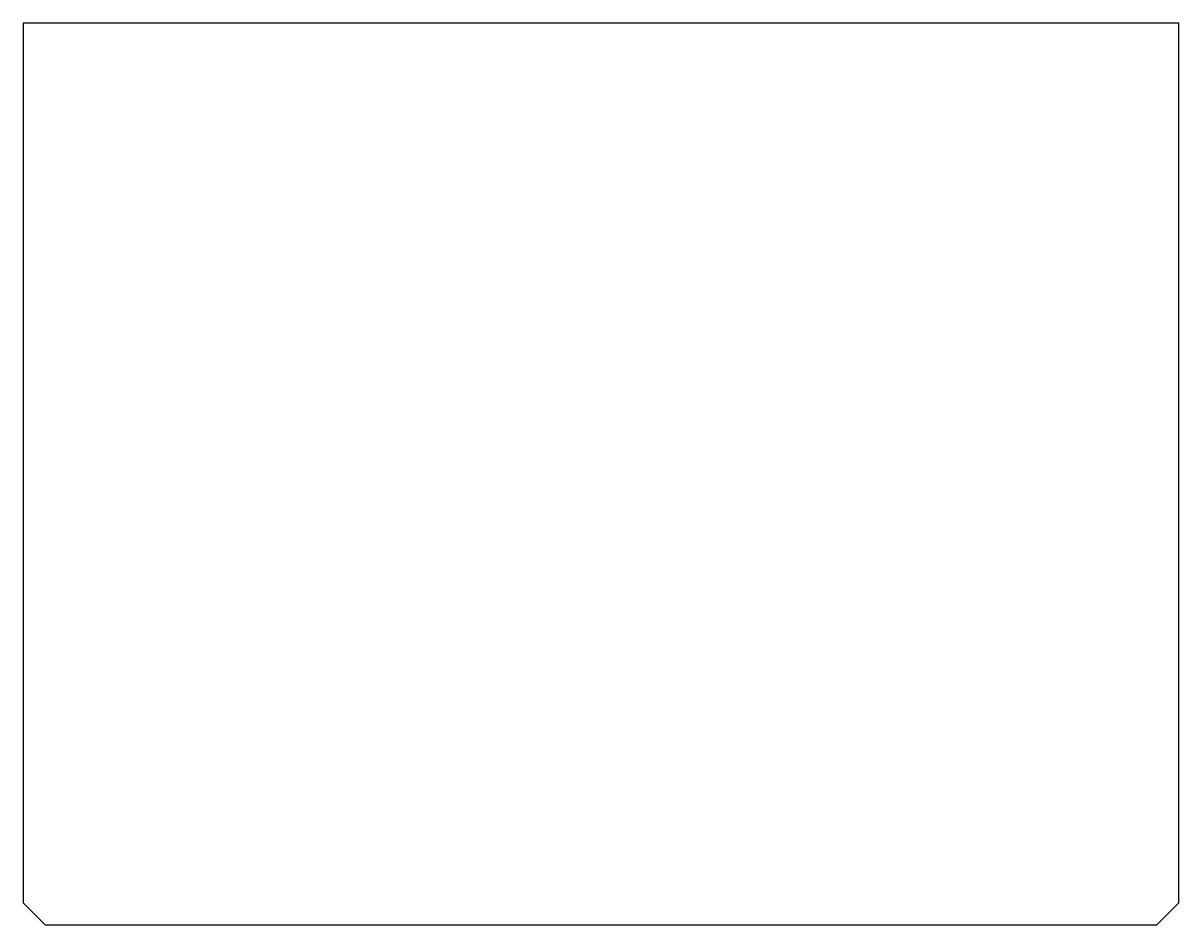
# Model space of a CAD drawing. Header units: millimetres. Extents: x 1 to 198, y 7 to 222.
# Drawn here: x 93.4 to 197.6, y 140.6 to 221.9 of the extents above; entities outside this region: 1.
import ezdxf

# ---------------------------------------------------------------- set-up
doc = ezdxf.new("R2010")
doc.units = ezdxf.units.MM
doc.styles.add('SLDTEXTSTYLE0', font='TXT', dxfattribs={"width": 0.7, "bigfont": 'bigfont'})

msp = doc.modelspace()

# ---------------------------------------------------------------- linework, layer by layer
at = {"color": 7, "linetype": 'Continuous', "lineweight": 25}
for p, q in [((197.61, 221.95), (93.41, 221.95)), ((93.41, 221.95), (93.41, 142.6)), ((197.61, 142.6), (197.61, 221.95)), ((93.41, 142.6), (95.41, 140.6)), ((195.61, 140.6), (197.61, 142.6)), ((95.41, 140.6), (195.61, 140.6))]:
    msp.add_line(p, q, dxfattribs=at)

# ---------------------------------------------------------------- texts
at = {"color": 7, "linetype": 'Continuous', "insert": (0, 14.33), "char_height": 5.1381, "attachment_point": 1, "style": 'SLDTEXTSTYLE0'}
msp.add_mtext("Produit d'éducation SOLIDWORKS – A titre éducatif uniquement.", dxfattribs=at)

doc.saveas('drawing.dxf')
